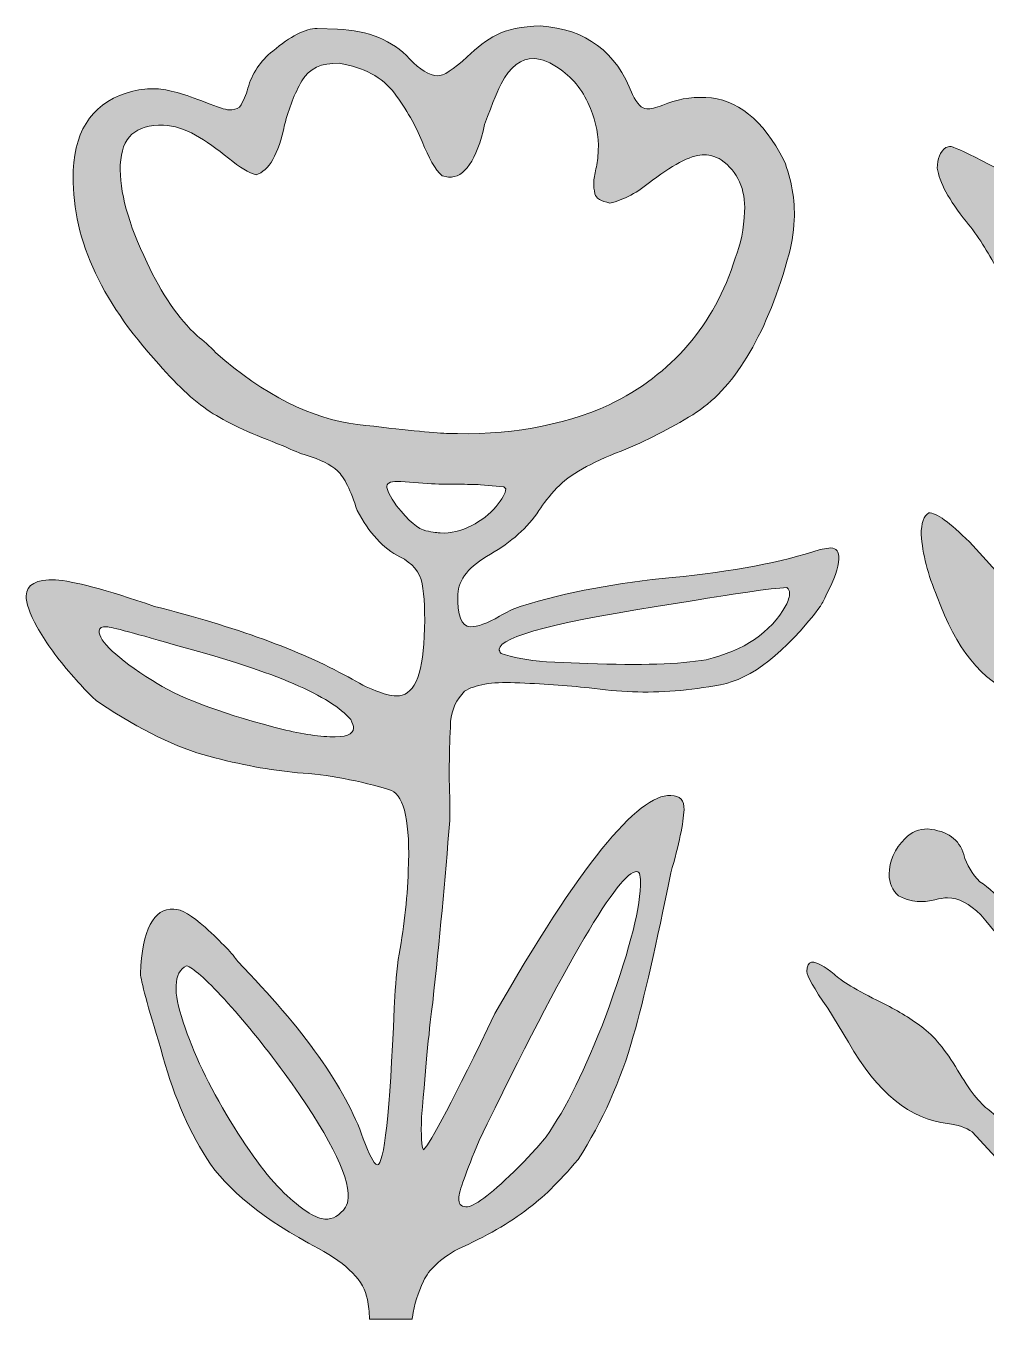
# Model space of a CAD drawing. Header units: inches. Extents: x -1.8 to 7.8, y -48 to 0.
# Drawn here: x 2.517 to 5.182, y -48 to -44.409 of the extents above; entities that cross this region are included whole.
import ezdxf

# ---------------------------------------------------------------- set-up
doc = ezdxf.new("R2010")
doc.units = ezdxf.units.IN
doc.header["$MEASUREMENT"] = 0
doc.layers.add('Layer 1', color=7, linetype='Continuous')

# ---------------------------------------------------------------- blocks, each defined once
blk = doc.blocks.new('block 2')
at = {"layer": 'Layer 1', "true_color": 0x231f20}
h = blk.add_hatch(color=250, dxfattribs=at)
h.dxf.hatch_style = 2
edge = h.paths.add_edge_path()
edge.add_spline(control_points=[(4.7512, -45.8583), (4.7512, -45.8583), (4.7215, -45.863), (4.7215, -45.863), (4.6158, -45.898), (4.479, -45.9239), (4.311, -45.9407), (4.161, -45.9542), (4.0202, -45.9809), (3.8887, -46.0208), (3.8687, -46.0278), (3.8496, -46.0369), (3.8315, -46.048), (3.7972, -46.0682), (3.7702, -46.0779), (3.7506, -46.0771), (3.7251, -46.0761), (3.7135, -46.0461), (3.7159, -45.9872), (3.7176, -45.9459), (3.7476, -45.9088), (3.806, -45.8758), (3.8645, -45.8427), (3.9094, -45.8022), (3.9409, -45.7544), (3.9535, -45.7352), (3.9701, -45.7142), (3.9907, -45.6915), (4.0256, -45.6555), (4.085, -45.6215), (4.169, -45.5895), (4.239, -45.5609), (4.3053, -45.5272), (4.3679, -45.4885), (4.481, -45.4183), (4.5684, -45.2753), (4.6304, -45.0594), (4.6418, -45.0205), (4.6483, -44.9834), (4.6497, -44.9481), (4.652, -44.8911), (4.6425, -44.8356), (4.6211, -44.7816), (4.5627, -44.669), (4.4904, -44.611), (4.4039, -44.6074), (4.3607, -44.6057), (4.321, -44.6129), (4.2849, -44.6291), (4.265, -44.6362), (4.2501, -44.6395), (4.2403, -44.6391), (4.2265, -44.6386), (4.2133, -44.6252), (4.2006, -44.5991), (4.1562, -44.4812), (4.0712, -44.4177), (3.9457, -44.4087), (3.8925, -44.4104), (3.8518, -44.4186), (3.8237, -44.4332), (3.7955, -44.4478), (3.7681, -44.4683), (3.7415, -44.4948), (3.7026, -44.5305), (3.6754, -44.5482), (3.6596, -44.5475), (3.636, -44.5466), (3.6101, -44.5307), (3.5819, -44.5001), (3.5348, -44.4489), (3.468, -44.4216), (3.3816, -44.4181), (3.3816, -44.4181), (3.3256, -44.4158), (3.3256, -44.4158), (3.2921, -44.4164), (3.2509, -44.4374), (3.202, -44.4787), (3.1674, -44.5067), (3.1444, -44.5412), (3.1328, -44.5821), (3.1282, -44.5996), (3.1206, -44.617), (3.11, -44.6343), (3.102, -44.6398), (3.092, -44.6424), (3.0802, -44.6419), (3.0704, -44.6415), (3.0491, -44.6347), (3.0161, -44.6216), (2.9561, -44.5974), (2.9104, -44.5848), (2.879, -44.5835), (2.8574, -44.5826), (2.8356, -44.5847), (2.8138, -44.5897), (2.7084, -44.6169), (2.6532, -44.6904), (2.6483, -44.8102), (2.641, -44.9889), (2.7203, -45.1683), (2.8861, -45.3482), (2.9406, -45.4114), (2.9908, -45.4573), (3.0369, -45.4857), (3.0829, -45.5142), (3.1477, -45.5439), (3.231, -45.5748), (3.258, -45.5877), (3.2793, -45.5965), (3.2949, -45.6011), (3.3338, -45.6125), (3.3627, -45.6269), (3.3816, -45.6444), (3.4006, -45.6619), (3.4188, -45.6986), (3.4362, -45.7544), (3.469, -45.8167), (3.5086, -45.8596), (3.5549, -45.8832), (3.5896, -45.9004), (3.6102, -45.9253), (3.6167, -45.958), (3.6233, -45.9908), (3.6252, -46.0396), (3.6226, -46.1044), (3.618, -46.2164), (3.5921, -46.2714), (3.545, -46.2694), (3.5136, -46.2682), (3.469, -46.2506), (3.4114, -46.2168), (3.2767, -46.1424), (3.0974, -46.077), (2.8734, -46.0207), (2.7376, -45.9738), (2.6461, -45.9494), (2.5989, -45.9474), (2.5459, -45.9453), (2.5187, -45.9599), (2.5174, -45.9913), (2.5166, -46.011), (2.5268, -46.0399), (2.5478, -46.0782), (2.5689, -46.1164), (2.5982, -46.1574), (2.6358, -46.2013), (2.6734, -46.2451), (2.7017, -46.2743), (2.7207, -46.2889), (2.8357, -46.3644), (2.937, -46.4138), (3.0246, -46.4371), (3.1122, -46.4603), (3.1942, -46.4755), (3.2706, -46.4826), (3.355, -46.4879), (3.442, -46.5043), (3.5313, -46.5316), (3.568, -46.5488), (3.5837, -46.6232), (3.5783, -46.7548), (3.5749, -46.8374), (3.5656, -46.9196), (3.5505, -47.0016), (3.5447, -47.0466), (3.5409, -47.0917), (3.5391, -47.1369), (3.5272, -47.4276), (3.5114, -47.5726), (3.4918, -47.5718), (3.4821, -47.5675), (3.4693, -47.5433), (3.4534, -47.4994), (3.4041, -47.3577), (3.2878, -47.1935), (3.1046, -47.007), (3.0917, -46.9868), (3.0615, -46.9551), (3.014, -46.9118), (2.978, -46.8789), (2.9492, -46.862), (2.9276, -46.8611), (2.8706, -46.8588), (2.8396, -46.9185), (2.8347, -47.0403), (2.8358, -47.06), (2.8546, -47.1296), (2.891, -47.2492), (2.9217, -47.3665), (2.9643, -47.4681), (3.0188, -47.554), (3.0733, -47.6398), (3.1767, -47.7232), (3.3288, -47.8042), (3.4097, -47.8469), (3.455, -47.894), (3.4647, -47.9456), (3.4681, -47.9619), (3.4699, -47.9801), (3.4703, -48), (3.4703, -48), (3.5888, -48), (3.5888, -48), (3.589, -47.9983), (3.5894, -47.9966), (3.5896, -47.9949), (3.595, -47.9597), (3.6052, -47.9262), (3.6203, -47.8944), (3.6354, -47.8625), (3.667, -47.8328), (3.7154, -47.8053), (3.7935, -47.7711), (3.859, -47.7334), (3.9119, -47.6923), (3.9483, -47.6662), (3.9945, -47.6209), (4.0502, -47.5563), (4.1175, -47.4508), (4.1684, -47.3368), (4.2029, -47.2142), (4.2328, -47.1092), (4.2675, -46.9581), (4.307, -46.761), (4.33, -46.6812), (4.3422, -46.6227), (4.3437, -46.5854), (4.3448, -46.5599), (4.3325, -46.5466), (4.307, -46.5456), (4.2147, -46.5418), (4.052, -46.7437), (3.8189, -47.1513), (3.705, -47.3867), (3.6388, -47.5129), (3.6204, -47.5299), (3.6148, -47.5217), (3.6131, -47.4912), (3.6153, -47.4382), (3.6273, -47.2891), (3.6375, -47.1832), (3.646, -47.1206), (3.6648, -46.9482), (3.6806, -46.7797), (3.6932, -46.6149), (3.6942, -46.5894), (3.694, -46.5584), (3.6926, -46.5219), (3.6911, -46.4854), (3.6921, -46.425), (3.6956, -46.3405), (3.6989, -46.3072), (3.7119, -46.2792), (3.7344, -46.2565), (3.7627, -46.238), (3.8093, -46.2301), (3.8741, -46.2327), (3.9488, -46.2358), (4.0174, -46.2405), (4.0801, -46.247), (4.1212, -46.2526), (4.1614, -46.2563), (4.2007, -46.2579), (4.2773, -46.261), (4.3587, -46.2545), (4.445, -46.2383), (4.5312, -46.2222), (4.6232, -46.1502), (4.7209, -46.0224), (4.7251, -46.0166), (4.7315, -46.0041), (4.7402, -45.9848), (4.7614, -45.9462), (4.7726, -45.9142), (4.7736, -45.8887), (4.7744, -45.8691), (4.767, -45.8589), (4.7512, -45.8583)], knot_values=[0, 0, 0, 0, 1, 1, 1, 2, 2, 2, 3, 3, 3, 4, 4, 4, 5, 5, 5, 6, 6, 6, 7, 7, 7, 8, 8, 8, 9, 9, 9, 10, 10, 10, 11, 11, 11, 12, 12, 12, 13, 13, 13, 14, 14, 14, 15, 15, 15, 16, 16, 16, 17, 17, 17, 18, 18, 18, 19, 19, 19, 20, 20, 20, 21, 21, 21, 22, 22, 22, 23, 23, 23, 24, 24, 24, 25, 25, 25, 26, 26, 26, 27, 27, 27, 28, 28, 28, 29, 29, 29, 30, 30, 30, 31, 31, 31, 32, 32, 32, 33, 33, 33, 34, 34, 34, 35, 35, 35, 36, 36, 36, 37, 37, 37, 38, 38, 38, 39, 39, 39, 40, 40, 40, 41, 41, 41, 42, 42, 42, 43, 43, 43, 44, 44, 44, 45, 45, 45, 46, 46, 46, 47, 47, 47, 48, 48, 48, 49, 49, 49, 50, 50, 50, 51, 51, 51, 52, 52, 52, 53, 53, 53, 54, 54, 54, 55, 55, 55, 56, 56, 56, 57, 57, 57, 58, 58, 58, 59, 59, 59, 60, 60, 60, 61, 61, 61, 62, 62, 62, 63, 63, 63, 64, 64, 64, 65, 65, 65, 66, 66, 66, 67, 67, 67, 68, 68, 68, 69, 69, 69, 70, 70, 70, 71, 71, 71, 72, 72, 72, 73, 73, 73, 74, 74, 74, 75, 75, 75, 76, 76, 76, 77, 77, 77, 78, 78, 78, 79, 79, 79, 80, 80, 80, 81, 81, 81, 82, 82, 82, 83, 83, 83, 84, 84, 84, 85, 85, 85, 86, 86, 86, 87, 87, 87, 88, 88, 88, 89, 89, 89, 90, 90, 90, 91, 91, 91, 92, 92, 92, 93, 93, 93, 93], degree=3, periodic=1)
edge = h.paths.add_edge_path()
edge.add_spline(control_points=[(3.3603, -46.3829), (3.3171, -46.3811), (3.2653, -46.3721), (3.205, -46.3559), (3.0473, -46.314), (2.935, -46.2711), (2.8679, -46.227), (2.7682, -46.1639), (2.7189, -46.1176), (2.7201, -46.0882), (2.7204, -46.0803), (2.7275, -46.0767), (2.7412, -46.0772), (2.753, -46.0777), (2.8221, -46.0963), (2.9485, -46.1329), (3.2073, -46.2025), (3.364, -46.2699), (3.4183, -46.3351), (3.4238, -46.3452), (3.4265, -46.3531), (3.4262, -46.359), (3.4255, -46.3767), (3.4035, -46.3847), (3.3603, -46.3829)], knot_values=[0, 0, 0, 0, 1, 1, 1, 2, 2, 2, 3, 3, 3, 4, 4, 4, 5, 5, 5, 6, 6, 6, 7, 7, 7, 8, 8, 8, 8], degree=3, periodic=1)
edge = h.paths.add_edge_path()
edge.add_spline(control_points=[(3.4043, -47.6893), (3.3877, -47.7122), (3.3685, -47.7232), (3.3469, -47.7223), (3.3233, -47.7214), (3.2883, -47.6997), (3.2418, -47.6575), (3.1954, -47.6153), (3.1426, -47.5458), (3.0836, -47.4489), (3.0246, -47.352), (2.9811, -47.2607), (2.9531, -47.175), (2.9391, -47.1331), (2.9326, -47.0993), (2.9336, -47.0738), (2.9348, -47.0463), (2.9444, -47.028), (2.9624, -47.0189), (2.98, -47.0236), (3.0151, -47.0545), (3.0678, -47.1118), (3.1206, -47.169), (3.1759, -47.2372), (3.2336, -47.3163), (3.3548, -47.4826), (3.414, -47.5982), (3.4113, -47.663), (3.4109, -47.6728), (3.4086, -47.6816), (3.4043, -47.6893)], knot_values=[0, 0, 0, 0, 1, 1, 1, 2, 2, 2, 3, 3, 3, 4, 4, 4, 5, 5, 5, 6, 6, 6, 7, 7, 7, 8, 8, 8, 9, 9, 9, 10, 10, 10, 10], degree=3, periodic=1)
edge = h.paths.add_edge_path()
edge.add_spline(control_points=[(3.7749, -47.5037), (4.0177, -47.004), (4.1637, -46.7552), (4.2128, -46.7572), (4.2206, -46.7575), (4.224, -46.7704), (4.223, -46.7959), (4.2199, -46.8706), (4.1874, -46.9922), (4.1254, -47.1609), (4.0704, -47.3042), (4.0157, -47.4151), (3.9613, -47.4936), (3.9344, -47.526), (3.9046, -47.5582), (3.8718, -47.5903), (3.8041, -47.6564), (3.7595, -47.689), (3.7379, -47.6881), (3.7242, -47.6876), (3.7176, -47.6794), (3.7182, -47.6637), (3.719, -47.646), (3.7379, -47.5927), (3.7749, -47.5037)], knot_values=[0, 0, 0, 0, 1, 1, 1, 2, 2, 2, 3, 3, 3, 4, 4, 4, 5, 5, 5, 6, 6, 6, 7, 7, 7, 8, 8, 8, 8], degree=3, periodic=1)
edge = h.paths.add_edge_path()
edge.add_spline(control_points=[(3.4371, -45.5154), (3.3098, -45.5003), (3.1787, -45.434), (3.0438, -45.3163), (3.0269, -45.2979), (3.0098, -45.2824), (2.9926, -45.2699), (2.9395, -45.2206), (2.8931, -45.1527), (2.8533, -45.0665), (2.8007, -44.9581), (2.7758, -44.8675), (2.7788, -44.7949), (2.7819, -44.7183), (2.8218, -44.6815), (2.8984, -44.6847), (2.9279, -44.6859), (2.9576, -44.6949), (2.9873, -44.7119), (3.0172, -44.7288), (3.0478, -44.7502), (3.0792, -44.7762), (3.1106, -44.802), (3.136, -44.8173), (3.1555, -44.8221), (3.1913, -44.8117), (3.2178, -44.7656), (3.2349, -44.6836), (3.2467, -44.6369), (3.2626, -44.5962), (3.2827, -44.5616), (3.3029, -44.527), (3.3375, -44.5107), (3.3865, -44.5127), (3.455, -44.5234), (3.506, -44.5511), (3.5396, -44.5957), (3.5732, -44.6404), (3.5989, -44.6852), (3.6167, -44.7302), (3.6346, -44.7752), (3.653, -44.807), (3.6719, -44.8255), (3.6719, -44.8255), (3.6894, -44.8291), (3.6894, -44.8291), (3.7346, -44.831), (3.7681, -44.7822), (3.7899, -44.6827), (3.8141, -44.6188), (3.8294, -44.581), (3.8358, -44.5695), (3.8614, -44.5213), (3.8919, -44.498), (3.9272, -44.4994), (3.9488, -44.5003), (3.973, -44.5101), (3.9998, -44.529), (4.0381, -44.5561), (4.0661, -44.5926), (4.0839, -44.6386), (4.1, -44.6767), (4.1073, -44.7153), (4.1057, -44.7546), (4.1049, -44.7742), (4.1027, -44.7914), (4.0991, -44.806), (4.0956, -44.8206), (4.0936, -44.8338), (4.0931, -44.8456), (4.0928, -44.8535), (4.0939, -44.8634), (4.0963, -44.8753), (4.0988, -44.8872), (4.1127, -44.8956), (4.1381, -44.9006), (4.1758, -44.8923), (4.215, -44.8713), (4.2558, -44.8375), (4.3207, -44.789), (4.3689, -44.7654), (4.4003, -44.7667), (4.4161, -44.7673), (4.4316, -44.7719), (4.447, -44.7804), (4.4929, -44.8137), (4.5145, -44.8618), (4.5119, -44.9247), (4.51, -44.9719), (4.5014, -45.0148), (4.486, -45.0535), (4.4272, -45.24), (4.3105, -45.3759), (4.1358, -45.4613), (4.0016, -45.5207), (3.851, -45.547), (3.684, -45.5402), (3.6467, -45.5387), (3.5644, -45.5304), (3.4371, -45.5154)], knot_values=[0, 0, 0, 0, 1, 1, 1, 2, 2, 2, 3, 3, 3, 4, 4, 4, 5, 5, 5, 6, 6, 6, 7, 7, 7, 8, 8, 8, 9, 9, 9, 10, 10, 10, 11, 11, 11, 12, 12, 12, 13, 13, 13, 14, 14, 14, 15, 15, 15, 16, 16, 16, 17, 17, 17, 18, 18, 18, 19, 19, 19, 20, 20, 20, 21, 21, 21, 22, 22, 22, 23, 23, 23, 24, 24, 24, 25, 25, 25, 26, 26, 26, 27, 27, 27, 28, 28, 28, 29, 29, 29, 30, 30, 30, 31, 31, 31, 32, 32, 32, 33, 33, 33, 33], degree=3, periodic=1)
edge = h.paths.add_edge_path()
edge.add_spline(control_points=[(3.6668, -45.8169), (3.6609, -45.8167), (3.6477, -45.8147), (3.6272, -45.8109), (3.6067, -45.8071), (3.5796, -45.7839), (3.5459, -45.7412), (3.5273, -45.7148), (3.5182, -45.6967), (3.5186, -45.6869), (3.519, -45.6771), (3.532, -45.6727), (3.5575, -45.6738), (3.5575, -45.6738), (3.6428, -45.6802), (3.6428, -45.6802), (3.6704, -45.6813), (3.6954, -45.6818), (3.718, -45.6818), (3.7407, -45.6817), (3.7608, -45.6821), (3.7785, -45.6828), (3.7785, -45.6828), (3.8432, -45.6884), (3.8432, -45.6884), (3.8432, -45.6884), (3.8489, -45.6945), (3.8489, -45.6945), (3.8484, -45.7063), (3.8394, -45.7226), (3.8218, -45.7436), (3.8042, -45.7645), (3.7814, -45.7823), (3.7532, -45.7969), (3.7251, -45.8114), (3.6962, -45.8182), (3.6668, -45.8169)], knot_values=[0, 0, 0, 0, 1, 1, 1, 2, 2, 2, 3, 3, 3, 4, 4, 4, 5, 5, 5, 6, 6, 6, 7, 7, 7, 8, 8, 8, 9, 9, 9, 10, 10, 10, 11, 11, 11, 12, 12, 12, 12], degree=3, periodic=1)
edge = h.paths.add_edge_path()
edge.add_spline(control_points=[(4.6266, -46.0185), (4.5842, -46.0935), (4.5104, -46.1436), (4.405, -46.1688), (4.3317, -46.1816), (4.2224, -46.185), (4.077, -46.179), (4.077, -46.179), (3.9621, -46.1743), (3.9621, -46.1743), (3.9091, -46.1702), (3.8671, -46.1626), (3.8361, -46.1515), (3.8323, -46.1474), (3.8305, -46.1434), (3.8307, -46.1395), (3.8321, -46.1041), (3.9972, -46.0616), (4.3258, -46.0121), (4.4844, -45.9851), (4.5853, -45.9705), (4.6287, -45.9684), (4.6344, -45.9726), (4.6371, -45.9776), (4.6369, -45.9835), (4.6365, -45.9933), (4.6331, -46.005), (4.6266, -46.0185)], knot_values=[0, 0, 0, 0, 1, 1, 1, 2, 2, 2, 3, 3, 3, 4, 4, 4, 5, 5, 5, 6, 6, 6, 7, 7, 7, 8, 8, 8, 9, 9, 9, 9], degree=3, periodic=1)
h = blk.add_hatch(color=250, dxfattribs=at)
h.dxf.hatch_style = 2
edge = h.paths.add_edge_path()
edge.add_spline(control_points=[(6.2394, -46.4972), (6.2394, -46.5042), (6.2351, -46.5139), (6.2263, -46.5261), (6.1809, -46.5785), (6.1188, -46.6598), (6.0402, -46.7699), (5.9266, -46.9429), (5.8121, -47.0294), (5.6968, -47.0294), (5.6741, -47.0382), (5.6409, -47.0888), (5.5972, -47.1814), (5.5709, -47.2339), (5.5483, -47.2915), (5.529, -47.3544), (5.4958, -47.4523), (5.4792, -47.5231), (5.4792, -47.5668), (5.4792, -47.6035), (5.4853, -47.6472), (5.4975, -47.6978), (5.5063, -47.7293), (5.5142, -47.745), (5.5211, -47.745), (5.5229, -47.7433), (5.5255, -47.7354), (5.529, -47.7214), (5.5395, -47.697), (5.5473, -47.676), (5.5526, -47.6585), (5.5666, -47.6113), (5.5989, -47.5624), (5.6496, -47.5117), (5.6741, -47.4803), (5.6863, -47.4584), (5.6863, -47.4462), (5.6898, -47.4287), (5.6968, -47.4165), (5.7073, -47.4095), (5.7317, -47.3885), (5.7553, -47.378), (5.778, -47.378), (5.8147, -47.378), (5.8383, -47.3973), (5.8488, -47.4357), (5.8523, -47.4445), (5.8541, -47.4532), (5.8541, -47.4619), (5.8541, -47.4812), (5.8475, -47.4991), (5.8344, -47.5157), (5.8213, -47.5323), (5.8086, -47.5406), (5.7964, -47.5406), (5.7859, -47.5406), (5.7746, -47.5379), (5.7623, -47.5327), (5.7501, -47.5275), (5.7379, -47.5248), (5.7256, -47.5248), (5.7116, -47.5266), (5.6968, -47.5379), (5.681, -47.5589), (5.6164, -47.6516), (5.5841, -47.7433), (5.5841, -47.8342), (5.5841, -47.8831), (5.6007, -47.9259), (5.6339, -47.9626), (5.6409, -47.9714), (5.6479, -47.9806), (5.6548, -47.9901), (5.658, -47.9944), (5.6605, -47.9976), (5.6626, -48), (5.6626, -48), (5.5118, -48), (5.5118, -48), (5.4825, -47.9688), (5.4602, -47.9388), (5.4451, -47.9102), (5.377, -47.7739), (5.3053, -47.6629), (5.2302, -47.5773), (5.2302, -47.5773), (5.2302, -47.5746), (5.2302, -47.5746), (5.2302, -47.5746), (5.1437, -47.4803), (5.1437, -47.4803), (5.1262, -47.4681), (5.1035, -47.4602), (5.0755, -47.4567), (4.9724, -47.4462), (4.8807, -47.3711), (4.8002, -47.2312), (4.8002, -47.2312), (4.7426, -47.1369), (4.7426, -47.1369), (4.7042, -47.081), (4.6849, -47.0469), (4.6849, -47.0346), (4.6849, -47.0189), (4.6893, -47.0102), (4.698, -47.0084), (4.712, -47.0084), (4.733, -47.0198), (4.7609, -47.0425), (4.7784, -47.06), (4.8221, -47.0862), (4.892, -47.1211), (4.9322, -47.1404), (4.9693, -47.1627), (5.0034, -47.188), (5.0375, -47.2133), (5.0707, -47.2535), (5.103, -47.3086), (5.1354, -47.3636), (5.1646, -47.4008), (5.1908, -47.42), (5.2048, -47.4305), (5.2249, -47.4497), (5.2511, -47.4777), (5.2878, -47.5336), (5.3167, -47.5668), (5.3376, -47.5773), (5.3394, -47.5738), (5.3403, -47.5441), (5.3403, -47.4881), (5.335, -47.4252), (5.3324, -47.3641), (5.3324, -47.3046), (5.3324, -47.2155), (5.3241, -47.1443), (5.3075, -47.091), (5.2909, -47.0377), (5.2442, -46.9665), (5.1672, -46.8774), (5.1358, -46.8459), (5.1052, -46.8302), (5.0755, -46.8302), (5.065, -46.8302), (5.0532, -46.8319), (5.0401, -46.8354), (5.027, -46.8389), (5.0126, -46.8406), (4.9969, -46.8406), (4.9811, -46.8406), (4.9619, -46.8354), (4.9392, -46.8249), (4.9217, -46.8092), (4.913, -46.7891), (4.913, -46.7646), (4.913, -46.7279), (4.9278, -46.6947), (4.9575, -46.665), (4.975, -46.6476), (4.996, -46.6388), (5.0204, -46.6388), (5.0746, -46.644), (5.1079, -46.6676), (5.1201, -46.7096), (5.1288, -46.7393), (5.1437, -46.7646), (5.1646, -46.7856), (5.1716, -46.7891), (5.1777, -46.7935), (5.183, -46.7987), (5.2406, -46.8424), (5.2861, -46.9009), (5.3193, -46.9743), (5.3368, -47.0058), (5.3481, -47.0215), (5.3534, -47.0215), (5.3586, -47.0215), (5.3648, -47.0146), (5.3717, -47.0006), (5.4067, -46.8328), (5.4241, -46.7227), (5.4241, -46.6702), (5.4241, -46.6231), (5.4023, -46.5366), (5.3586, -46.4107), (5.3464, -46.3671), (5.335, -46.3347), (5.3245, -46.3137), (5.314, -46.2928), (5.2948, -46.277), (5.2669, -46.2666), (5.1708, -46.2281), (5.0974, -46.1372), (5.0467, -45.9939), (5.0204, -45.9328), (5.0056, -45.8751), (5.0021, -45.8209), (5.0021, -45.7895), (5.0091, -45.7694), (5.0231, -45.7606), (5.044, -45.7606), (5.0816, -45.7877), (5.1358, -45.8419), (5.1358, -45.8419), (5.2459, -45.9625), (5.2459, -45.9625), (5.3281, -46.0918), (5.3892, -46.2316), (5.4294, -46.3819), (5.4294, -46.3854), (5.4307, -46.3911), (5.4333, -46.3989), (5.4359, -46.4068), (5.439, -46.4177), (5.4425, -46.4317), (5.4495, -46.4614), (5.4582, -46.4763), (5.4687, -46.4763), (5.4862, -46.4763), (5.5037, -46.4291), (5.5211, -46.3347), (5.5491, -46.1635), (5.5631, -46.0289), (5.5631, -45.931), (5.5614, -45.8838), (5.5351, -45.8218), (5.4844, -45.7449), (5.4687, -45.7257), (5.4608, -45.7143), (5.4608, -45.7108), (5.4399, -45.6776), (5.4198, -45.661), (5.4005, -45.661), (5.4005, -45.661), (5.3717, -45.6636), (5.3717, -45.6636), (5.3193, -45.6636), (5.2809, -45.6479), (5.2564, -45.6164), (5.2459, -45.6042), (5.2406, -45.5911), (5.2406, -45.5771), (5.2406, -45.5544), (5.2533, -45.5326), (5.2787, -45.5116), (5.304, -45.4906), (5.3263, -45.4801), (5.3455, -45.4801), (5.3735, -45.4801), (5.3971, -45.5002), (5.4163, -45.5404), (5.432, -45.5702), (5.4438, -45.5889), (5.4517, -45.5968), (5.4595, -45.6047), (5.4696, -45.6164), (5.4818, -45.6322), (5.4853, -45.6392), (5.4967, -45.6567), (5.5159, -45.6846), (5.5351, -45.7126), (5.55, -45.7266), (5.5605, -45.7266), (5.5709, -45.7266), (5.5762, -45.7117), (5.5762, -45.682), (5.5762, -45.6383), (5.5605, -45.5544), (5.529, -45.4303), (5.5185, -45.3727), (5.5093, -45.3382), (5.5015, -45.3268), (5.4936, -45.3154), (5.4749, -45.3071), (5.4451, -45.3019), (5.3735, -45.2879), (5.3228, -45.2643), (5.2931, -45.2311), (5.2634, -45.1979), (5.2363, -45.149), (5.2118, -45.0843), (5.1874, -45.0354), (5.1594, -44.9917), (5.1279, -44.9532), (5.079, -44.8921), (5.0519, -44.8423), (5.0467, -44.8038), (5.0467, -44.7776), (5.0545, -44.7584), (5.0703, -44.7461), (5.0703, -44.7461), (5.0807, -44.7435), (5.0807, -44.7435), (5.0895, -44.7435), (5.1192, -44.7566), (5.1699, -44.7828), (5.2747, -44.8353), (5.3438, -44.8834), (5.377, -44.927), (5.4661, -45.0528), (5.5342, -45.1935), (5.5814, -45.3491), (5.5884, -45.3753), (5.5972, -45.4015), (5.6076, -45.4277), (5.6426, -45.5343), (5.6601, -45.6584), (5.6601, -45.7999), (5.6601, -45.8471), (5.6627, -45.8707), (5.6679, -45.8707), (5.6854, -45.8533), (5.7082, -45.8157), (5.7361, -45.758), (5.7798, -45.6986), (5.8016, -45.6392), (5.8016, -45.5798), (5.8016, -45.5798), (5.799, -45.5168), (5.799, -45.5168), (5.799, -45.4434), (5.827, -45.3561), (5.8829, -45.2547), (5.8934, -45.232), (5.9039, -45.2066), (5.9143, -45.1787), (5.9563, -45.0598), (5.9887, -45.0004), (6.0113, -45.0004), (6.0288, -45.0004), (6.0446, -45.0188), (6.0585, -45.0555), (6.069, -45.0782), (6.0743, -45.1184), (6.0743, -45.1761), (6.0743, -45.2442), (6.0708, -45.2993), (6.0638, -45.3412), (6.0533, -45.3936), (6.0349, -45.4373), (6.0087, -45.4723), (6.0018, -45.481), (5.9947, -45.4915), (5.9877, -45.5037), (5.9633, -45.5404), (5.9371, -45.5745), (5.9091, -45.606), (5.8986, -45.6164), (5.889, -45.6269), (5.8803, -45.6374), (5.8715, -45.6479), (5.8619, -45.6575), (5.8514, -45.6663), (5.8409, -45.675), (5.8322, -45.6846), (5.8252, -45.6951), (5.8078, -45.7336), (5.7685, -45.8008), (5.7073, -45.8969), (5.6741, -45.9598), (5.6575, -46.0079), (5.6575, -46.0411), (5.6575, -46.0918), (5.6426, -46.1827), (5.6129, -46.3137), (5.6042, -46.333), (5.5998, -46.3531), (5.5998, -46.374), (5.6015, -46.3793), (5.6042, -46.3819), (5.6076, -46.3819), (5.6112, -46.3819), (5.6452, -46.3496), (5.7099, -46.2849), (5.7344, -46.2587), (5.7763, -46.2203), (5.8357, -46.1696), (5.8532, -46.1574), (5.8645, -46.1364), (5.8698, -46.1066), (5.8733, -46.0909), (5.879, -46.0791), (5.8868, -46.0713), (5.8947, -46.0634), (5.9135, -46.0578), (5.9432, -46.0542), (6.0183, -46.0542), (6.0559, -46.084), (6.0559, -46.1434), (6.0559, -46.1591), (6.0516, -46.1766), (6.0428, -46.1958), (6.0236, -46.2325), (5.9982, -46.2508), (5.9668, -46.2508), (5.9458, -46.2508), (5.9266, -46.2465), (5.9091, -46.2377), (5.8917, -46.229), (5.8759, -46.2246), (5.8619, -46.2246), (5.8357, -46.2281), (5.7999, -46.257), (5.7544, -46.3111), (5.6863, -46.3863), (5.6339, -46.4571), (5.5972, -46.5235), (5.5552, -46.6039), (5.5098, -46.8319), (5.4608, -47.2076), (5.4574, -47.2356), (5.4556, -47.2557), (5.4556, -47.2679), (5.4556, -47.2819), (5.4574, -47.2889), (5.4608, -47.2889), (5.4696, -47.2802), (5.4844, -47.254), (5.5054, -47.2103), (5.5211, -47.1771), (5.5395, -47.1439), (5.5605, -47.1106), (5.5884, -47.0618), (5.6059, -47.018), (5.6129, -46.9796), (5.6426, -46.8031), (5.778, -46.6633), (6.0192, -46.5602), (6.0192, -46.5602), (6.069, -46.5287), (6.069, -46.5287), (6.111, -46.5008), (6.1573, -46.4868), (6.2079, -46.4868), (6.2272, -46.4868), (6.2377, -46.4903), (6.2394, -46.4972)], knot_values=[0, 0, 0, 0, 1, 1, 1, 2, 2, 2, 3, 3, 3, 4, 4, 4, 5, 5, 5, 6, 6, 6, 7, 7, 7, 8, 8, 8, 9, 9, 9, 10, 10, 10, 11, 11, 11, 12, 12, 12, 13, 13, 13, 14, 14, 14, 15, 15, 15, 16, 16, 16, 17, 17, 17, 18, 18, 18, 19, 19, 19, 20, 20, 20, 21, 21, 21, 22, 22, 22, 23, 23, 23, 24, 24, 24, 25, 25, 25, 26, 26, 26, 27, 27, 27, 28, 28, 28, 29, 29, 29, 30, 30, 30, 31, 31, 31, 32, 32, 32, 33, 33, 33, 34, 34, 34, 35, 35, 35, 36, 36, 36, 37, 37, 37, 38, 38, 38, 39, 39, 39, 40, 40, 40, 41, 41, 41, 42, 42, 42, 43, 43, 43, 44, 44, 44, 45, 45, 45, 46, 46, 46, 47, 47, 47, 48, 48, 48, 49, 49, 49, 50, 50, 50, 51, 51, 51, 52, 52, 52, 53, 53, 53, 54, 54, 54, 55, 55, 55, 56, 56, 56, 57, 57, 57, 58, 58, 58, 59, 59, 59, 60, 60, 60, 61, 61, 61, 62, 62, 62, 63, 63, 63, 64, 64, 64, 65, 65, 65, 66, 66, 66, 67, 67, 67, 68, 68, 68, 69, 69, 69, 70, 70, 70, 71, 71, 71, 72, 72, 72, 73, 73, 73, 74, 74, 74, 75, 75, 75, 76, 76, 76, 77, 77, 77, 78, 78, 78, 79, 79, 79, 80, 80, 80, 81, 81, 81, 82, 82, 82, 83, 83, 83, 84, 84, 84, 85, 85, 85, 86, 86, 86, 87, 87, 87, 88, 88, 88, 89, 89, 89, 90, 90, 90, 91, 91, 91, 92, 92, 92, 93, 93, 93, 94, 94, 94, 95, 95, 95, 96, 96, 96, 97, 97, 97, 98, 98, 98, 99, 99, 99, 100, 100, 100, 101, 101, 101, 102, 102, 102, 103, 103, 103, 104, 104, 104, 105, 105, 105, 106, 106, 106, 107, 107, 107, 108, 108, 108, 109, 109, 109, 110, 110, 110, 111, 111, 111, 112, 112, 112, 113, 113, 113, 114, 114, 114, 115, 115, 115, 116, 116, 116, 117, 117, 117, 118, 118, 118, 119, 119, 119, 120, 120, 120, 121, 121, 121, 122, 122, 122, 123, 123, 123, 124, 124, 124, 125, 125, 125, 126, 126, 126, 127, 127, 127, 128, 128, 128, 129, 129, 129, 130, 130, 130, 131, 131, 131, 132, 132, 132, 133, 133, 133, 134, 134, 134, 135, 135, 135, 136, 136, 136, 137, 137, 137, 138, 138, 138, 139, 139, 139, 140, 140, 140, 141, 141, 141, 142, 142, 142, 143, 143, 143, 144, 144, 144, 145, 145, 145, 145], degree=3, periodic=1)
at = {"layer": 'Layer 1', "lineweight": 0}
for points, knots in [([(4.7512, -45.8583), (4.7512, -45.8583), (4.7215, -45.863), (4.7215, -45.863), (4.6158, -45.898), (4.479, -45.9239), (4.311, -45.9407), (4.161, -45.9542), (4.0202, -45.9809), (3.8887, -46.0208), (3.8687, -46.0278), (3.8496, -46.0369), (3.8315, -46.048), (3.7972, -46.0682), (3.7702, -46.0779), (3.7506, -46.0771), (3.7251, -46.0761), (3.7135, -46.0461), (3.7159, -45.9872), (3.7176, -45.9459), (3.7476, -45.9088), (3.806, -45.8758), (3.8645, -45.8427), (3.9094, -45.8022), (3.9409, -45.7544), (3.9535, -45.7352), (3.9701, -45.7142), (3.9907, -45.6915), (4.0256, -45.6555), (4.085, -45.6215), (4.169, -45.5895), (4.239, -45.5609), (4.3053, -45.5272), (4.3679, -45.4885), (4.481, -45.4183), (4.5684, -45.2753), (4.6304, -45.0594), (4.6418, -45.0205), (4.6483, -44.9834), (4.6497, -44.9481), (4.652, -44.8911), (4.6425, -44.8356), (4.6211, -44.7816), (4.5627, -44.669), (4.4904, -44.611), (4.4039, -44.6074), (4.3607, -44.6057), (4.321, -44.6129), (4.2849, -44.6291), (4.265, -44.6362), (4.2501, -44.6395), (4.2403, -44.6391), (4.2265, -44.6386), (4.2133, -44.6252), (4.2006, -44.5991), (4.1562, -44.4812), (4.0712, -44.4177), (3.9457, -44.4087), (3.8925, -44.4104), (3.8518, -44.4186), (3.8237, -44.4332), (3.7955, -44.4478), (3.7681, -44.4683), (3.7415, -44.4948), (3.7026, -44.5305), (3.6754, -44.5482), (3.6596, -44.5475), (3.636, -44.5466), (3.6101, -44.5307), (3.5819, -44.5001), (3.5348, -44.4489), (3.468, -44.4216), (3.3816, -44.4181), (3.3816, -44.4181), (3.3256, -44.4158), (3.3256, -44.4158), (3.2921, -44.4164), (3.2509, -44.4374), (3.202, -44.4787), (3.1674, -44.5067), (3.1444, -44.5412), (3.1328, -44.5821), (3.1282, -44.5996), (3.1206, -44.617), (3.11, -44.6343), (3.102, -44.6398), (3.092, -44.6424), (3.0802, -44.6419), (3.0704, -44.6415), (3.0491, -44.6347), (3.0161, -44.6216), (2.9561, -44.5974), (2.9104, -44.5848), (2.879, -44.5835), (2.8574, -44.5826), (2.8356, -44.5847), (2.8138, -44.5897), (2.7084, -44.6169), (2.6532, -44.6904), (2.6483, -44.8102), (2.641, -44.9889), (2.7203, -45.1683), (2.8861, -45.3482), (2.9406, -45.4114), (2.9908, -45.4573), (3.0369, -45.4857), (3.0829, -45.5142), (3.1477, -45.5439), (3.231, -45.5748), (3.258, -45.5877), (3.2793, -45.5965), (3.2949, -45.6011), (3.3338, -45.6125), (3.3627, -45.6269), (3.3816, -45.6444), (3.4006, -45.6619), (3.4188, -45.6986), (3.4362, -45.7544), (3.469, -45.8167), (3.5086, -45.8596), (3.5549, -45.8832), (3.5896, -45.9004), (3.6102, -45.9253), (3.6167, -45.958), (3.6233, -45.9908), (3.6252, -46.0396), (3.6226, -46.1044), (3.618, -46.2164), (3.5921, -46.2714), (3.545, -46.2694), (3.5136, -46.2682), (3.469, -46.2506), (3.4114, -46.2168), (3.2767, -46.1424), (3.0974, -46.077), (2.8734, -46.0207), (2.7376, -45.9738), (2.6461, -45.9494), (2.5989, -45.9474), (2.5459, -45.9453), (2.5187, -45.9599), (2.5174, -45.9913), (2.5166, -46.011), (2.5268, -46.0399), (2.5478, -46.0782), (2.5689, -46.1164), (2.5982, -46.1574), (2.6358, -46.2013), (2.6734, -46.2451), (2.7017, -46.2743), (2.7207, -46.2889), (2.8357, -46.3644), (2.937, -46.4138), (3.0246, -46.4371), (3.1122, -46.4603), (3.1942, -46.4755), (3.2706, -46.4826), (3.355, -46.4879), (3.442, -46.5043), (3.5313, -46.5316), (3.568, -46.5488), (3.5837, -46.6232), (3.5783, -46.7548), (3.5749, -46.8374), (3.5656, -46.9196), (3.5505, -47.0016), (3.5447, -47.0466), (3.5409, -47.0917), (3.5391, -47.1369), (3.5272, -47.4276), (3.5114, -47.5726), (3.4918, -47.5718), (3.4821, -47.5675), (3.4693, -47.5433), (3.4534, -47.4994), (3.4041, -47.3577), (3.2878, -47.1935), (3.1046, -47.007), (3.0917, -46.9868), (3.0615, -46.9551), (3.014, -46.9118), (2.978, -46.8789), (2.9492, -46.862), (2.9276, -46.8611), (2.8706, -46.8588), (2.8396, -46.9185), (2.8347, -47.0403), (2.8358, -47.06), (2.8546, -47.1296), (2.891, -47.2492), (2.9217, -47.3665), (2.9643, -47.4681), (3.0188, -47.554), (3.0733, -47.6398), (3.1767, -47.7232), (3.3288, -47.8042), (3.4097, -47.8469), (3.455, -47.894), (3.4647, -47.9456), (3.4681, -47.9619), (3.4699, -47.9801), (3.4703, -48), (3.4703, -48), (3.5888, -48), (3.5888, -48), (3.589, -47.9983), (3.5894, -47.9966), (3.5896, -47.9949), (3.595, -47.9597), (3.6052, -47.9262), (3.6203, -47.8944), (3.6354, -47.8625), (3.667, -47.8328), (3.7154, -47.8053), (3.7935, -47.7711), (3.859, -47.7334), (3.9119, -47.6923), (3.9483, -47.6662), (3.9945, -47.6209), (4.0502, -47.5563), (4.1175, -47.4508), (4.1684, -47.3368), (4.2029, -47.2142), (4.2328, -47.1092), (4.2675, -46.9581), (4.307, -46.761), (4.33, -46.6812), (4.3422, -46.6227), (4.3437, -46.5854), (4.3448, -46.5599), (4.3325, -46.5466), (4.307, -46.5456), (4.2147, -46.5418), (4.052, -46.7437), (3.8189, -47.1513), (3.705, -47.3867), (3.6388, -47.5129), (3.6204, -47.5299), (3.6148, -47.5217), (3.6131, -47.4912), (3.6153, -47.4382), (3.6273, -47.2891), (3.6375, -47.1832), (3.646, -47.1206), (3.6648, -46.9482), (3.6806, -46.7797), (3.6932, -46.6149), (3.6942, -46.5894), (3.694, -46.5584), (3.6926, -46.5219), (3.6911, -46.4854), (3.6921, -46.425), (3.6956, -46.3405), (3.6989, -46.3072), (3.7119, -46.2792), (3.7344, -46.2565), (3.7627, -46.238), (3.8093, -46.2301), (3.8741, -46.2327), (3.9488, -46.2358), (4.0174, -46.2405), (4.0801, -46.247), (4.1212, -46.2526), (4.1614, -46.2563), (4.2007, -46.2579), (4.2773, -46.261), (4.3587, -46.2545), (4.445, -46.2383), (4.5312, -46.2222), (4.6232, -46.1502), (4.7209, -46.0224), (4.7251, -46.0166), (4.7315, -46.0041), (4.7402, -45.9848), (4.7614, -45.9462), (4.7726, -45.9142), (4.7736, -45.8887), (4.7744, -45.8691), (4.767, -45.8589), (4.7512, -45.8583)], [0, 0, 0, 0, 1, 1, 1, 2, 2, 2, 3, 3, 3, 4, 4, 4, 5, 5, 5, 6, 6, 6, 7, 7, 7, 8, 8, 8, 9, 9, 9, 10, 10, 10, 11, 11, 11, 12, 12, 12, 13, 13, 13, 14, 14, 14, 15, 15, 15, 16, 16, 16, 17, 17, 17, 18, 18, 18, 19, 19, 19, 20, 20, 20, 21, 21, 21, 22, 22, 22, 23, 23, 23, 24, 24, 24, 25, 25, 25, 26, 26, 26, 27, 27, 27, 28, 28, 28, 29, 29, 29, 30, 30, 30, 31, 31, 31, 32, 32, 32, 33, 33, 33, 34, 34, 34, 35, 35, 35, 36, 36, 36, 37, 37, 37, 38, 38, 38, 39, 39, 39, 40, 40, 40, 41, 41, 41, 42, 42, 42, 43, 43, 43, 44, 44, 44, 45, 45, 45, 46, 46, 46, 47, 47, 47, 48, 48, 48, 49, 49, 49, 50, 50, 50, 51, 51, 51, 52, 52, 52, 53, 53, 53, 54, 54, 54, 55, 55, 55, 56, 56, 56, 57, 57, 57, 58, 58, 58, 59, 59, 59, 60, 60, 60, 61, 61, 61, 62, 62, 62, 63, 63, 63, 64, 64, 64, 65, 65, 65, 66, 66, 66, 67, 67, 67, 68, 68, 68, 69, 69, 69, 70, 70, 70, 71, 71, 71, 72, 72, 72, 73, 73, 73, 74, 74, 74, 75, 75, 75, 76, 76, 76, 77, 77, 77, 78, 78, 78, 79, 79, 79, 80, 80, 80, 81, 81, 81, 82, 82, 82, 83, 83, 83, 84, 84, 84, 85, 85, 85, 86, 86, 86, 87, 87, 87, 88, 88, 88, 89, 89, 89, 90, 90, 90, 91, 91, 91, 92, 92, 92, 93, 93, 93, 93]), ([(3.4371, -45.5154), (3.3098, -45.5003), (3.1787, -45.434), (3.0438, -45.3163), (3.0269, -45.2979), (3.0098, -45.2824), (2.9926, -45.2699), (2.9395, -45.2206), (2.8931, -45.1527), (2.8533, -45.0665), (2.8007, -44.9581), (2.7758, -44.8675), (2.7788, -44.7949), (2.7819, -44.7183), (2.8218, -44.6815), (2.8984, -44.6847), (2.9279, -44.6859), (2.9576, -44.6949), (2.9873, -44.7119), (3.0172, -44.7288), (3.0478, -44.7502), (3.0792, -44.7762), (3.1106, -44.802), (3.136, -44.8173), (3.1555, -44.8221), (3.1913, -44.8117), (3.2178, -44.7656), (3.2349, -44.6836), (3.2467, -44.6369), (3.2626, -44.5962), (3.2827, -44.5616), (3.3029, -44.527), (3.3375, -44.5107), (3.3865, -44.5127), (3.455, -44.5234), (3.506, -44.5511), (3.5396, -44.5957), (3.5732, -44.6404), (3.5989, -44.6852), (3.6167, -44.7302), (3.6346, -44.7752), (3.653, -44.807), (3.6719, -44.8255), (3.6719, -44.8255), (3.6894, -44.8291), (3.6894, -44.8291), (3.7346, -44.831), (3.7681, -44.7822), (3.7899, -44.6827), (3.8141, -44.6188), (3.8294, -44.581), (3.8358, -44.5695), (3.8614, -44.5213), (3.8919, -44.498), (3.9272, -44.4994), (3.9488, -44.5003), (3.973, -44.5101), (3.9998, -44.529), (4.0381, -44.5561), (4.0661, -44.5926), (4.0839, -44.6386), (4.1, -44.6767), (4.1073, -44.7153), (4.1057, -44.7546), (4.1049, -44.7742), (4.1027, -44.7914), (4.0991, -44.806), (4.0956, -44.8206), (4.0936, -44.8338), (4.0931, -44.8456), (4.0928, -44.8535), (4.0939, -44.8634), (4.0963, -44.8753), (4.0988, -44.8872), (4.1127, -44.8956), (4.1381, -44.9006), (4.1758, -44.8923), (4.215, -44.8713), (4.2558, -44.8375), (4.3207, -44.789), (4.3689, -44.7654), (4.4003, -44.7667), (4.4161, -44.7673), (4.4316, -44.7719), (4.447, -44.7804), (4.4929, -44.8137), (4.5145, -44.8618), (4.5119, -44.9247), (4.51, -44.9719), (4.5014, -45.0148), (4.486, -45.0535), (4.4272, -45.24), (4.3105, -45.3759), (4.1358, -45.4613), (4.0016, -45.5207), (3.851, -45.547), (3.684, -45.5402), (3.6467, -45.5387), (3.5644, -45.5304), (3.4371, -45.5154)], [0, 0, 0, 0, 1, 1, 1, 2, 2, 2, 3, 3, 3, 4, 4, 4, 5, 5, 5, 6, 6, 6, 7, 7, 7, 8, 8, 8, 9, 9, 9, 10, 10, 10, 11, 11, 11, 12, 12, 12, 13, 13, 13, 14, 14, 14, 15, 15, 15, 16, 16, 16, 17, 17, 17, 18, 18, 18, 19, 19, 19, 20, 20, 20, 21, 21, 21, 22, 22, 22, 23, 23, 23, 24, 24, 24, 25, 25, 25, 26, 26, 26, 27, 27, 27, 28, 28, 28, 29, 29, 29, 30, 30, 30, 31, 31, 31, 32, 32, 32, 33, 33, 33, 33]), ([(6.2394, -46.4972), (6.2394, -46.5042), (6.2351, -46.5139), (6.2263, -46.5261), (6.1809, -46.5785), (6.1188, -46.6598), (6.0402, -46.7699), (5.9266, -46.9429), (5.8121, -47.0294), (5.6968, -47.0294), (5.6741, -47.0382), (5.6409, -47.0888), (5.5972, -47.1814), (5.5709, -47.2339), (5.5483, -47.2915), (5.529, -47.3544), (5.4958, -47.4523), (5.4792, -47.5231), (5.4792, -47.5668), (5.4792, -47.6035), (5.4853, -47.6472), (5.4975, -47.6978), (5.5063, -47.7293), (5.5142, -47.745), (5.5211, -47.745), (5.5229, -47.7433), (5.5255, -47.7354), (5.529, -47.7214), (5.5395, -47.697), (5.5473, -47.676), (5.5526, -47.6585), (5.5666, -47.6113), (5.5989, -47.5624), (5.6496, -47.5117), (5.6741, -47.4803), (5.6863, -47.4584), (5.6863, -47.4462), (5.6898, -47.4287), (5.6968, -47.4165), (5.7073, -47.4095), (5.7317, -47.3885), (5.7553, -47.378), (5.778, -47.378), (5.8147, -47.378), (5.8383, -47.3973), (5.8488, -47.4357), (5.8523, -47.4445), (5.8541, -47.4532), (5.8541, -47.4619), (5.8541, -47.4812), (5.8475, -47.4991), (5.8344, -47.5157), (5.8213, -47.5323), (5.8086, -47.5406), (5.7964, -47.5406), (5.7859, -47.5406), (5.7746, -47.5379), (5.7623, -47.5327), (5.7501, -47.5275), (5.7379, -47.5248), (5.7256, -47.5248), (5.7116, -47.5266), (5.6968, -47.5379), (5.681, -47.5589), (5.6164, -47.6516), (5.5841, -47.7433), (5.5841, -47.8342), (5.5841, -47.8831), (5.6007, -47.9259), (5.6339, -47.9626), (5.6409, -47.9714), (5.6479, -47.9806), (5.6548, -47.9901), (5.658, -47.9944), (5.6605, -47.9976), (5.6626, -48), (5.6626, -48), (5.5118, -48), (5.5118, -48), (5.4825, -47.9688), (5.4602, -47.9388), (5.4451, -47.9102), (5.377, -47.7739), (5.3053, -47.6629), (5.2302, -47.5773), (5.2302, -47.5773), (5.2302, -47.5746), (5.2302, -47.5746), (5.2302, -47.5746), (5.1437, -47.4803), (5.1437, -47.4803), (5.1262, -47.4681), (5.1035, -47.4602), (5.0755, -47.4567), (4.9724, -47.4462), (4.8807, -47.3711), (4.8002, -47.2312), (4.8002, -47.2312), (4.7426, -47.1369), (4.7426, -47.1369), (4.7042, -47.081), (4.6849, -47.0469), (4.6849, -47.0346), (4.6849, -47.0189), (4.6893, -47.0102), (4.698, -47.0084), (4.712, -47.0084), (4.733, -47.0198), (4.7609, -47.0425), (4.7784, -47.06), (4.8221, -47.0862), (4.892, -47.1211), (4.9322, -47.1404), (4.9693, -47.1627), (5.0034, -47.188), (5.0375, -47.2133), (5.0707, -47.2535), (5.103, -47.3086), (5.1354, -47.3636), (5.1646, -47.4008), (5.1908, -47.42), (5.2048, -47.4305), (5.2249, -47.4497), (5.2511, -47.4777), (5.2878, -47.5336), (5.3167, -47.5668), (5.3376, -47.5773), (5.3394, -47.5738), (5.3403, -47.5441), (5.3403, -47.4881), (5.335, -47.4252), (5.3324, -47.3641), (5.3324, -47.3046), (5.3324, -47.2155), (5.3241, -47.1443), (5.3075, -47.091), (5.2909, -47.0377), (5.2442, -46.9665), (5.1672, -46.8774), (5.1358, -46.8459), (5.1052, -46.8302), (5.0755, -46.8302), (5.065, -46.8302), (5.0532, -46.8319), (5.0401, -46.8354), (5.027, -46.8389), (5.0126, -46.8406), (4.9969, -46.8406), (4.9811, -46.8406), (4.9619, -46.8354), (4.9392, -46.8249), (4.9217, -46.8092), (4.913, -46.7891), (4.913, -46.7646), (4.913, -46.7279), (4.9278, -46.6947), (4.9575, -46.665), (4.975, -46.6476), (4.996, -46.6388), (5.0204, -46.6388), (5.0746, -46.644), (5.1079, -46.6676), (5.1201, -46.7096), (5.1288, -46.7393), (5.1437, -46.7646), (5.1646, -46.7856), (5.1716, -46.7891), (5.1777, -46.7935), (5.183, -46.7987), (5.2406, -46.8424), (5.2861, -46.9009), (5.3193, -46.9743), (5.3368, -47.0058), (5.3481, -47.0215), (5.3534, -47.0215), (5.3586, -47.0215), (5.3648, -47.0146), (5.3717, -47.0006), (5.4067, -46.8328), (5.4241, -46.7227), (5.4241, -46.6702), (5.4241, -46.6231), (5.4023, -46.5366), (5.3586, -46.4107), (5.3464, -46.3671), (5.335, -46.3347), (5.3245, -46.3137), (5.314, -46.2928), (5.2948, -46.277), (5.2669, -46.2666), (5.1708, -46.2281), (5.0974, -46.1372), (5.0467, -45.9939), (5.0204, -45.9328), (5.0056, -45.8751), (5.0021, -45.8209), (5.0021, -45.7895), (5.0091, -45.7694), (5.0231, -45.7606), (5.044, -45.7606), (5.0816, -45.7877), (5.1358, -45.8419), (5.1358, -45.8419), (5.2459, -45.9625), (5.2459, -45.9625), (5.3281, -46.0918), (5.3892, -46.2316), (5.4294, -46.3819), (5.4294, -46.3854), (5.4307, -46.3911), (5.4333, -46.3989), (5.4359, -46.4068), (5.439, -46.4177), (5.4425, -46.4317), (5.4495, -46.4614), (5.4582, -46.4763), (5.4687, -46.4763), (5.4862, -46.4763), (5.5037, -46.4291), (5.5211, -46.3347), (5.5491, -46.1635), (5.5631, -46.0289), (5.5631, -45.931), (5.5614, -45.8838), (5.5351, -45.8218), (5.4844, -45.7449), (5.4687, -45.7257), (5.4608, -45.7143), (5.4608, -45.7108), (5.4399, -45.6776), (5.4198, -45.661), (5.4005, -45.661), (5.4005, -45.661), (5.3717, -45.6636), (5.3717, -45.6636), (5.3193, -45.6636), (5.2809, -45.6479), (5.2564, -45.6164), (5.2459, -45.6042), (5.2406, -45.5911), (5.2406, -45.5771), (5.2406, -45.5544), (5.2533, -45.5326), (5.2787, -45.5116), (5.304, -45.4906), (5.3263, -45.4801), (5.3455, -45.4801), (5.3735, -45.4801), (5.3971, -45.5002), (5.4163, -45.5404), (5.432, -45.5702), (5.4438, -45.5889), (5.4517, -45.5968), (5.4595, -45.6047), (5.4696, -45.6164), (5.4818, -45.6322), (5.4853, -45.6392), (5.4967, -45.6567), (5.5159, -45.6846), (5.5351, -45.7126), (5.55, -45.7266), (5.5605, -45.7266), (5.5709, -45.7266), (5.5762, -45.7117), (5.5762, -45.682), (5.5762, -45.6383), (5.5605, -45.5544), (5.529, -45.4303), (5.5185, -45.3727), (5.5093, -45.3382), (5.5015, -45.3268), (5.4936, -45.3154), (5.4749, -45.3071), (5.4451, -45.3019), (5.3735, -45.2879), (5.3228, -45.2643), (5.2931, -45.2311), (5.2634, -45.1979), (5.2363, -45.149), (5.2118, -45.0843), (5.1874, -45.0354), (5.1594, -44.9917), (5.1279, -44.9532), (5.079, -44.8921), (5.0519, -44.8423), (5.0467, -44.8038), (5.0467, -44.7776), (5.0545, -44.7584), (5.0703, -44.7461), (5.0703, -44.7461), (5.0807, -44.7435), (5.0807, -44.7435), (5.0895, -44.7435), (5.1192, -44.7566), (5.1699, -44.7828), (5.2747, -44.8353), (5.3438, -44.8834), (5.377, -44.927), (5.4661, -45.0528), (5.5342, -45.1935), (5.5814, -45.3491), (5.5884, -45.3753), (5.5972, -45.4015), (5.6076, -45.4277), (5.6426, -45.5343), (5.6601, -45.6584), (5.6601, -45.7999), (5.6601, -45.8471), (5.6627, -45.8707), (5.6679, -45.8707), (5.6854, -45.8533), (5.7082, -45.8157), (5.7361, -45.758), (5.7798, -45.6986), (5.8016, -45.6392), (5.8016, -45.5798), (5.8016, -45.5798), (5.799, -45.5168), (5.799, -45.5168), (5.799, -45.4434), (5.827, -45.3561), (5.8829, -45.2547), (5.8934, -45.232), (5.9039, -45.2066), (5.9143, -45.1787), (5.9563, -45.0598), (5.9887, -45.0004), (6.0113, -45.0004), (6.0288, -45.0004), (6.0446, -45.0188), (6.0585, -45.0555), (6.069, -45.0782), (6.0743, -45.1184), (6.0743, -45.1761), (6.0743, -45.2442), (6.0708, -45.2993), (6.0638, -45.3412), (6.0533, -45.3936), (6.0349, -45.4373), (6.0087, -45.4723), (6.0018, -45.481), (5.9947, -45.4915), (5.9877, -45.5037), (5.9633, -45.5404), (5.9371, -45.5745), (5.9091, -45.606), (5.8986, -45.6164), (5.889, -45.6269), (5.8803, -45.6374), (5.8715, -45.6479), (5.8619, -45.6575), (5.8514, -45.6663), (5.8409, -45.675), (5.8322, -45.6846), (5.8252, -45.6951), (5.8078, -45.7336), (5.7685, -45.8008), (5.7073, -45.8969), (5.6741, -45.9598), (5.6575, -46.0079), (5.6575, -46.0411), (5.6575, -46.0918), (5.6426, -46.1827), (5.6129, -46.3137), (5.6042, -46.333), (5.5998, -46.3531), (5.5998, -46.374), (5.6015, -46.3793), (5.6042, -46.3819), (5.6076, -46.3819), (5.6112, -46.3819), (5.6452, -46.3496), (5.7099, -46.2849), (5.7344, -46.2587), (5.7763, -46.2203), (5.8357, -46.1696), (5.8532, -46.1574), (5.8645, -46.1364), (5.8698, -46.1066), (5.8733, -46.0909), (5.879, -46.0791), (5.8868, -46.0713), (5.8947, -46.0634), (5.9135, -46.0578), (5.9432, -46.0542), (6.0183, -46.0542), (6.0559, -46.084), (6.0559, -46.1434), (6.0559, -46.1591), (6.0516, -46.1766), (6.0428, -46.1958), (6.0236, -46.2325), (5.9982, -46.2508), (5.9668, -46.2508), (5.9458, -46.2508), (5.9266, -46.2465), (5.9091, -46.2377), (5.8917, -46.229), (5.8759, -46.2246), (5.8619, -46.2246), (5.8357, -46.2281), (5.7999, -46.257), (5.7544, -46.3111), (5.6863, -46.3863), (5.6339, -46.4571), (5.5972, -46.5235), (5.5552, -46.6039), (5.5098, -46.8319), (5.4608, -47.2076), (5.4574, -47.2356), (5.4556, -47.2557), (5.4556, -47.2679), (5.4556, -47.2819), (5.4574, -47.2889), (5.4608, -47.2889), (5.4696, -47.2802), (5.4844, -47.254), (5.5054, -47.2103), (5.5211, -47.1771), (5.5395, -47.1439), (5.5605, -47.1106), (5.5884, -47.0618), (5.6059, -47.018), (5.6129, -46.9796), (5.6426, -46.8031), (5.778, -46.6633), (6.0192, -46.5602), (6.0192, -46.5602), (6.069, -46.5287), (6.069, -46.5287), (6.111, -46.5008), (6.1573, -46.4868), (6.2079, -46.4868), (6.2272, -46.4868), (6.2377, -46.4903), (6.2394, -46.4972)], [0, 0, 0, 0, 1, 1, 1, 2, 2, 2, 3, 3, 3, 4, 4, 4, 5, 5, 5, 6, 6, 6, 7, 7, 7, 8, 8, 8, 9, 9, 9, 10, 10, 10, 11, 11, 11, 12, 12, 12, 13, 13, 13, 14, 14, 14, 15, 15, 15, 16, 16, 16, 17, 17, 17, 18, 18, 18, 19, 19, 19, 20, 20, 20, 21, 21, 21, 22, 22, 22, 23, 23, 23, 24, 24, 24, 25, 25, 25, 26, 26, 26, 27, 27, 27, 28, 28, 28, 29, 29, 29, 30, 30, 30, 31, 31, 31, 32, 32, 32, 33, 33, 33, 34, 34, 34, 35, 35, 35, 36, 36, 36, 37, 37, 37, 38, 38, 38, 39, 39, 39, 40, 40, 40, 41, 41, 41, 42, 42, 42, 43, 43, 43, 44, 44, 44, 45, 45, 45, 46, 46, 46, 47, 47, 47, 48, 48, 48, 49, 49, 49, 50, 50, 50, 51, 51, 51, 52, 52, 52, 53, 53, 53, 54, 54, 54, 55, 55, 55, 56, 56, 56, 57, 57, 57, 58, 58, 58, 59, 59, 59, 60, 60, 60, 61, 61, 61, 62, 62, 62, 63, 63, 63, 64, 64, 64, 65, 65, 65, 66, 66, 66, 67, 67, 67, 68, 68, 68, 69, 69, 69, 70, 70, 70, 71, 71, 71, 72, 72, 72, 73, 73, 73, 74, 74, 74, 75, 75, 75, 76, 76, 76, 77, 77, 77, 78, 78, 78, 79, 79, 79, 80, 80, 80, 81, 81, 81, 82, 82, 82, 83, 83, 83, 84, 84, 84, 85, 85, 85, 86, 86, 86, 87, 87, 87, 88, 88, 88, 89, 89, 89, 90, 90, 90, 91, 91, 91, 92, 92, 92, 93, 93, 93, 94, 94, 94, 95, 95, 95, 96, 96, 96, 97, 97, 97, 98, 98, 98, 99, 99, 99, 100, 100, 100, 101, 101, 101, 102, 102, 102, 103, 103, 103, 104, 104, 104, 105, 105, 105, 106, 106, 106, 107, 107, 107, 108, 108, 108, 109, 109, 109, 110, 110, 110, 111, 111, 111, 112, 112, 112, 113, 113, 113, 114, 114, 114, 115, 115, 115, 116, 116, 116, 117, 117, 117, 118, 118, 118, 119, 119, 119, 120, 120, 120, 121, 121, 121, 122, 122, 122, 123, 123, 123, 124, 124, 124, 125, 125, 125, 126, 126, 126, 127, 127, 127, 128, 128, 128, 129, 129, 129, 130, 130, 130, 131, 131, 131, 132, 132, 132, 133, 133, 133, 134, 134, 134, 135, 135, 135, 136, 136, 136, 137, 137, 137, 138, 138, 138, 139, 139, 139, 140, 140, 140, 141, 141, 141, 142, 142, 142, 143, 143, 143, 144, 144, 144, 145, 145, 145, 145]), ([(3.6668, -45.8169), (3.6609, -45.8167), (3.6477, -45.8147), (3.6272, -45.8109), (3.6067, -45.8071), (3.5796, -45.7839), (3.5459, -45.7412), (3.5273, -45.7148), (3.5182, -45.6967), (3.5186, -45.6869), (3.519, -45.6771), (3.532, -45.6727), (3.5575, -45.6738), (3.5575, -45.6738), (3.6428, -45.6802), (3.6428, -45.6802), (3.6704, -45.6813), (3.6954, -45.6818), (3.718, -45.6818), (3.7407, -45.6817), (3.7608, -45.6821), (3.7785, -45.6828), (3.7785, -45.6828), (3.8432, -45.6884), (3.8432, -45.6884), (3.8432, -45.6884), (3.8489, -45.6945), (3.8489, -45.6945), (3.8484, -45.7063), (3.8394, -45.7226), (3.8218, -45.7436), (3.8042, -45.7645), (3.7814, -45.7823), (3.7532, -45.7969), (3.7251, -45.8114), (3.6962, -45.8182), (3.6668, -45.8169)], [0, 0, 0, 0, 1, 1, 1, 2, 2, 2, 3, 3, 3, 4, 4, 4, 5, 5, 5, 6, 6, 6, 7, 7, 7, 8, 8, 8, 9, 9, 9, 10, 10, 10, 11, 11, 11, 12, 12, 12, 12]), ([(4.6266, -46.0185), (4.5842, -46.0935), (4.5104, -46.1436), (4.405, -46.1688), (4.3317, -46.1816), (4.2224, -46.185), (4.077, -46.179), (4.077, -46.179), (3.9621, -46.1743), (3.9621, -46.1743), (3.9091, -46.1702), (3.8671, -46.1626), (3.8361, -46.1515), (3.8323, -46.1474), (3.8305, -46.1434), (3.8307, -46.1395), (3.8321, -46.1041), (3.9972, -46.0616), (4.3258, -46.0121), (4.4844, -45.9851), (4.5853, -45.9705), (4.6287, -45.9684), (4.6344, -45.9726), (4.6371, -45.9776), (4.6369, -45.9835), (4.6365, -45.9933), (4.6331, -46.005), (4.6266, -46.0185)], [0, 0, 0, 0, 1, 1, 1, 2, 2, 2, 3, 3, 3, 4, 4, 4, 5, 5, 5, 6, 6, 6, 7, 7, 7, 8, 8, 8, 9, 9, 9, 9]), ([(3.3603, -46.3829), (3.3171, -46.3811), (3.2653, -46.3721), (3.205, -46.3559), (3.0473, -46.314), (2.935, -46.2711), (2.8679, -46.227), (2.7682, -46.1639), (2.7189, -46.1176), (2.7201, -46.0882), (2.7204, -46.0803), (2.7275, -46.0767), (2.7412, -46.0772), (2.753, -46.0777), (2.8221, -46.0963), (2.9485, -46.1329), (3.2073, -46.2025), (3.364, -46.2699), (3.4183, -46.3351), (3.4238, -46.3452), (3.4265, -46.3531), (3.4262, -46.359), (3.4255, -46.3767), (3.4035, -46.3847), (3.3603, -46.3829)], [0, 0, 0, 0, 1, 1, 1, 2, 2, 2, 3, 3, 3, 4, 4, 4, 5, 5, 5, 6, 6, 6, 7, 7, 7, 8, 8, 8, 8]), ([(3.7749, -47.5037), (4.0177, -47.004), (4.1637, -46.7552), (4.2128, -46.7572), (4.2206, -46.7575), (4.224, -46.7704), (4.223, -46.7959), (4.2199, -46.8706), (4.1874, -46.9922), (4.1254, -47.1609), (4.0704, -47.3042), (4.0157, -47.4151), (3.9613, -47.4936), (3.9344, -47.526), (3.9046, -47.5582), (3.8718, -47.5903), (3.8041, -47.6564), (3.7595, -47.689), (3.7379, -47.6881), (3.7242, -47.6876), (3.7176, -47.6794), (3.7182, -47.6637), (3.719, -47.646), (3.7379, -47.5927), (3.7749, -47.5037)], [0, 0, 0, 0, 1, 1, 1, 2, 2, 2, 3, 3, 3, 4, 4, 4, 5, 5, 5, 6, 6, 6, 7, 7, 7, 8, 8, 8, 8]), ([(3.4043, -47.6893), (3.3877, -47.7122), (3.3685, -47.7232), (3.3469, -47.7223), (3.3233, -47.7214), (3.2883, -47.6997), (3.2418, -47.6575), (3.1954, -47.6153), (3.1426, -47.5458), (3.0836, -47.4489), (3.0246, -47.352), (2.9811, -47.2607), (2.9531, -47.175), (2.9391, -47.1331), (2.9326, -47.0993), (2.9336, -47.0738), (2.9348, -47.0463), (2.9444, -47.028), (2.9624, -47.0189), (2.98, -47.0236), (3.0151, -47.0545), (3.0678, -47.1118), (3.1206, -47.169), (3.1759, -47.2372), (3.2336, -47.3163), (3.3548, -47.4826), (3.414, -47.5982), (3.4113, -47.663), (3.4109, -47.6728), (3.4086, -47.6816), (3.4043, -47.6893)], [0, 0, 0, 0, 1, 1, 1, 2, 2, 2, 3, 3, 3, 4, 4, 4, 5, 5, 5, 6, 6, 6, 7, 7, 7, 8, 8, 8, 9, 9, 9, 10, 10, 10, 10])]:
    blk.add_open_spline(points, degree=3, knots=knots, dxfattribs=at)

msp = doc.modelspace()

# ---------------------------------------------------------------- block references
at = {"layer": 'Layer 1'}
msp.add_blockref('block 2', (0, 0), dxfattribs=at)

doc.saveas('drawing.dxf')
